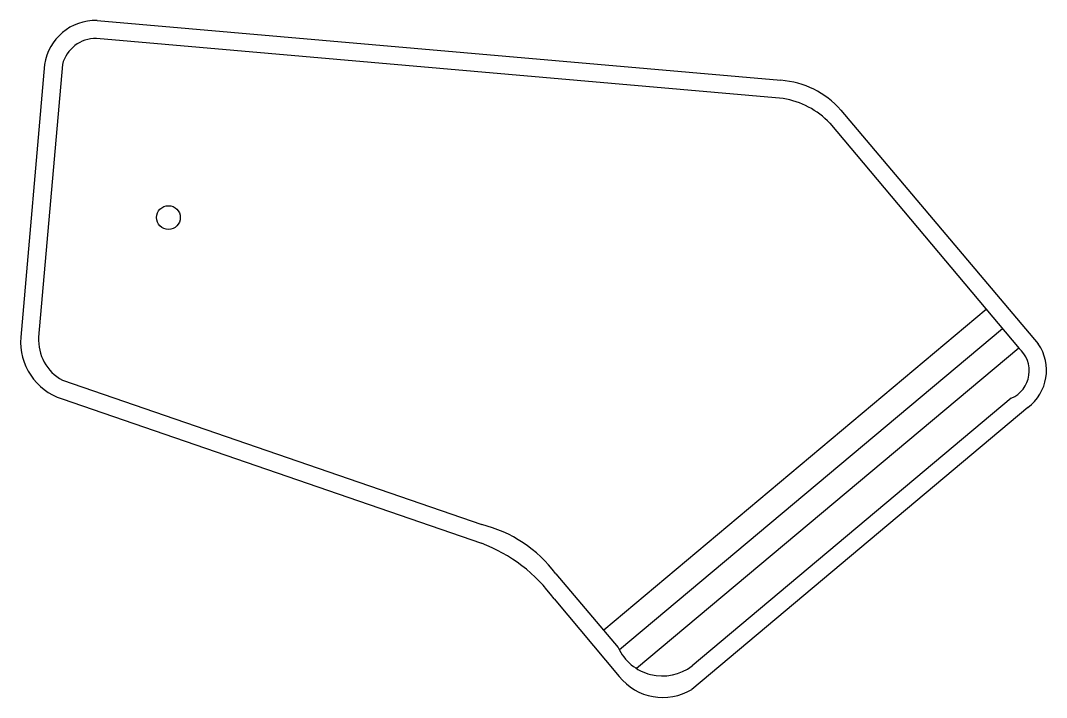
# Model space of a CAD drawing. Extents: x -20 to 477, y -145 to 183.
import ezdxf

# ---------------------------------------------------------------- set-up
doc = ezdxf.new("R2010")
doc.units = 0
doc.header["$MEASUREMENT"] = 0
doc.layers.get('0').update_dxf_attribs({"linetype": 'CONTINUOUS'})

msp = doc.modelspace()

# ---------------------------------------------------------------- linework, layer by layer
for p, q in [((16.941, 183.4165), (348.335, 154.4228)), ((349.357, 145.6606), (16.688, 174.7651)), ((-8.479, 162.0962), (-20.047, 29.8726)), ((0.193, 162.0933), (-11.38, 29.8701)), ((377.339, 140.0308), (473.002, 26.6475)), ((372.02, 133.6265), (463.713, 24.352)), ((447.812, 43.3022), (262.49, -112.2012)), ((455.666, 33.9419), (270.078, -121.7192)), ((463.52, 24.582), (278.401, -130.7515)), ((0.141, 9.0513), (203.321, -60.9619)), ((0, 0), (203.177, -70.019)), ((459.924, 0.2656), (305.249, -129.4902)), ((467.979, -4.2222), (305.13, -140.8687)), ((239.216, -84.7822), (269.422, -120.5859)), ((238.428, -96.9673), (269.953, -134.5371))]:
    msp.add_line(p, q)
msp.add_circle((51.521, 87.8789), 5.76)
for centre, radius, start, end in [((16.266, 158.4072), 25.0184, 88.45315, 171.5201), ((16.463, 157.9868), 16.7799, 89.23021, 165.8345), ((345.241, 111.7651), 42.77, 41.36622, 85.85112), ((342.66, 105.6904), 40.5276, 43.5762, 80.48802), ((8.899, 27.6352), 29.0328, 175.5806, 252.1497), ((10.857, 28.5786), 22.275, 176.6767, 241.244), ((454.367, 13.8359), 22.6137, 307.0085, 34.50891), ((454.205, 13.5356), 14.4493, 293.3121, 49.8626), ((188.052, -122.9268), 63.8186, 36.7055, 76.15694), ((175.917, -142.2095), 77.1659, 35.89483, 69.3125), ((290.893, -110.7241), 23.6276, 204.6695, 307.4156), ((291.129, -117.773), 27.0081, 218.3674, 301.2252)]:
    msp.add_arc(centre, radius, start, end)

doc.saveas('drawing.dxf')
